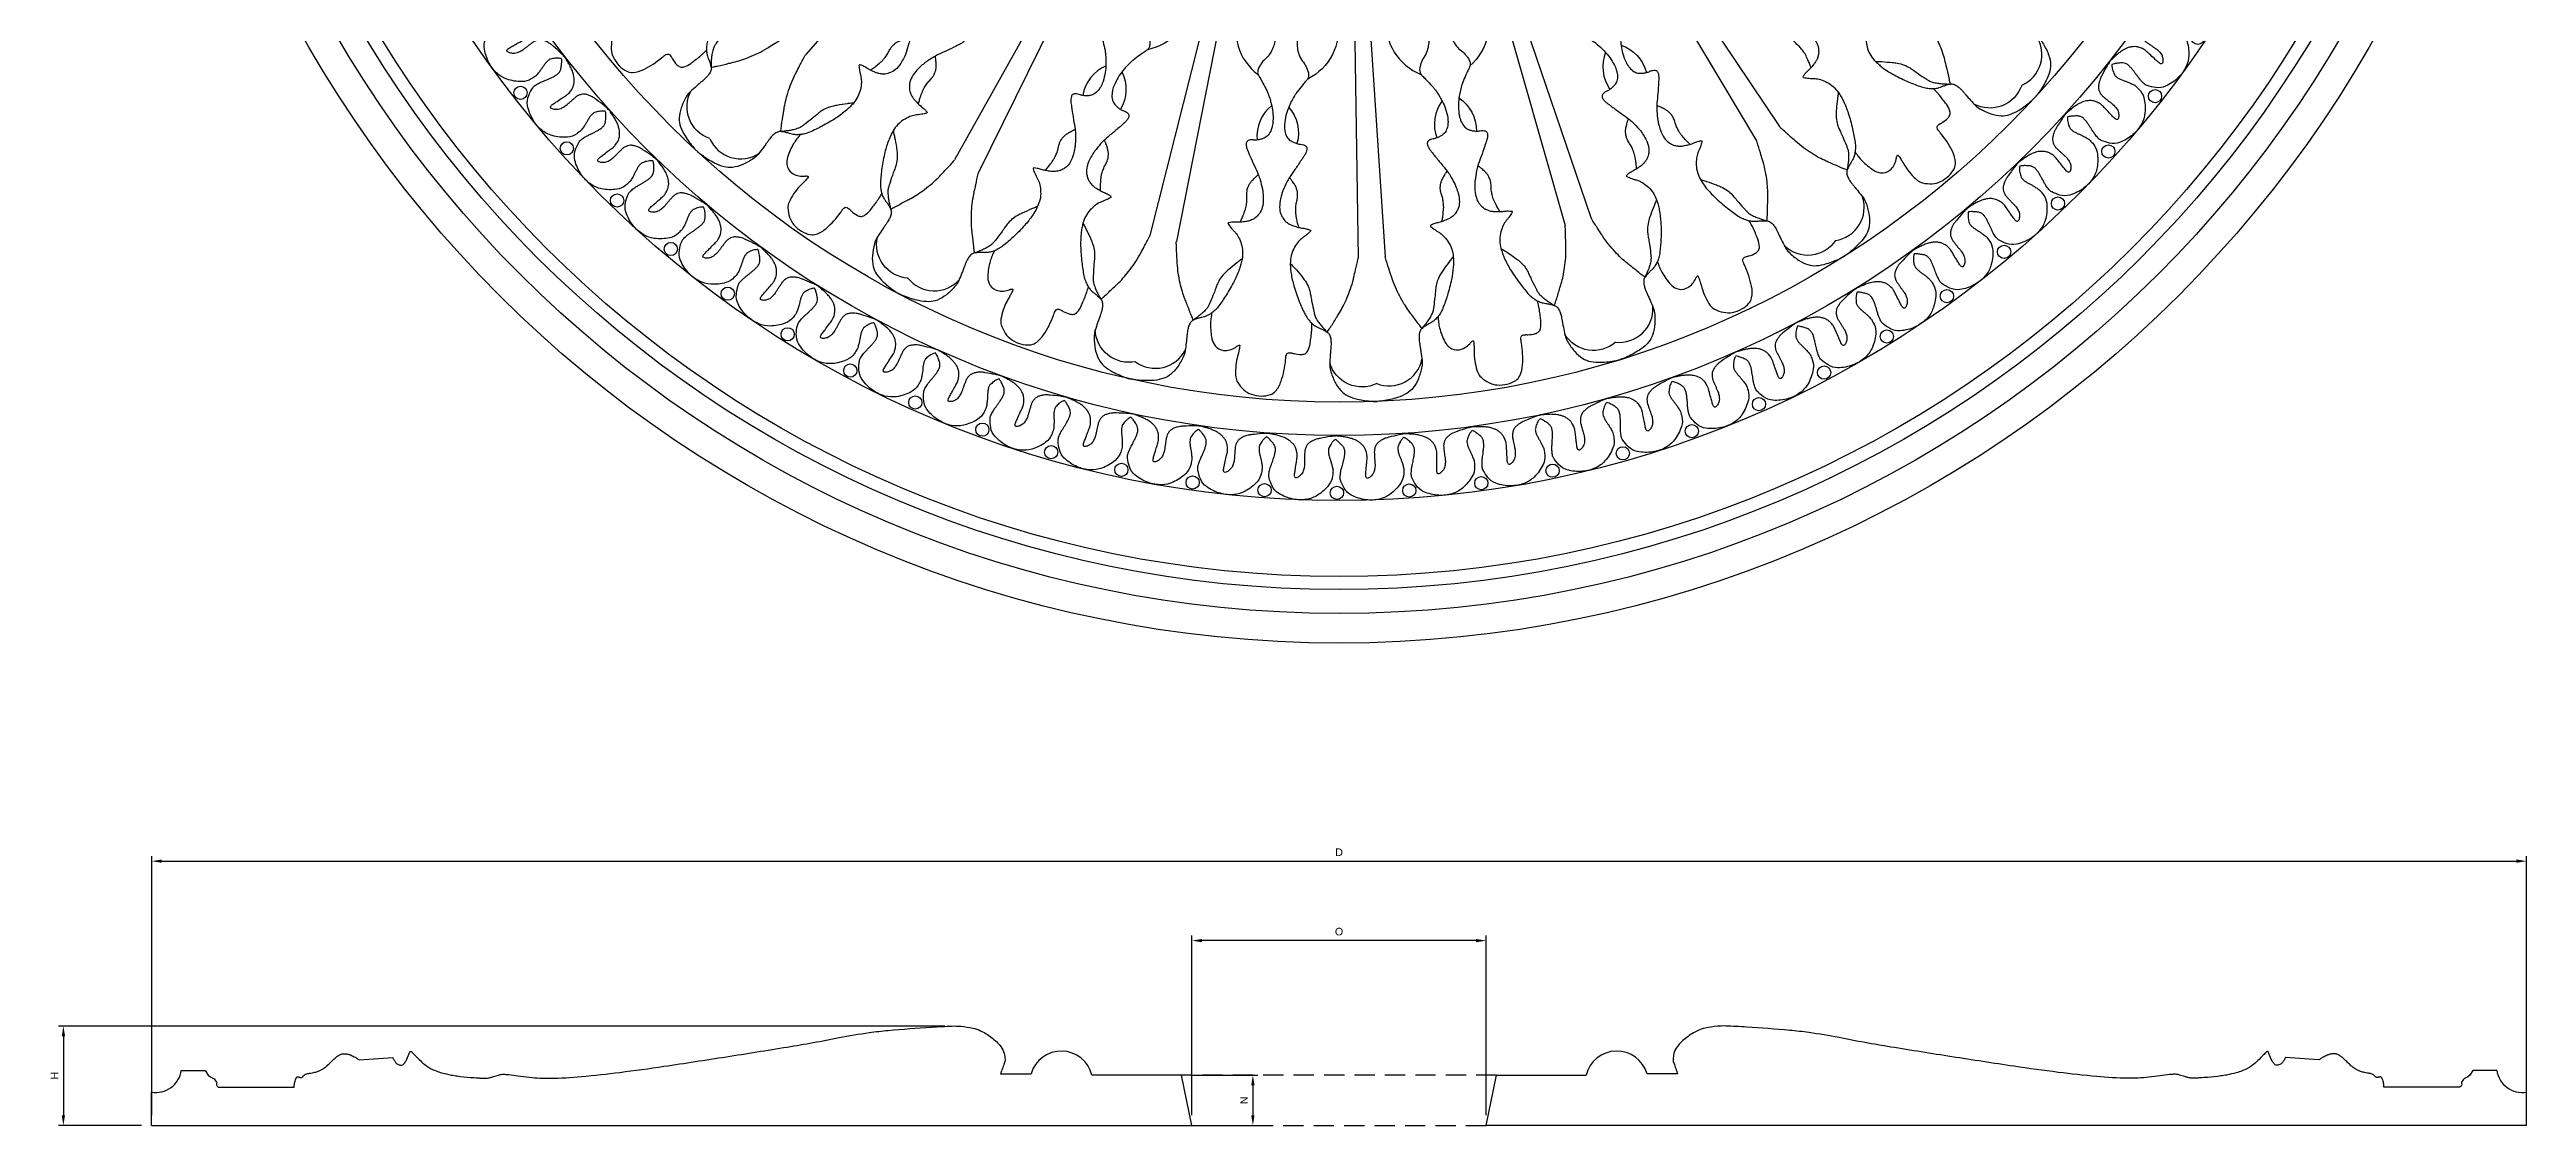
# Model space of a CAD drawing. Header units: millimetres. Extents: x 96 to 279, y 61 to 183.
# Drawn here: x 218.63 to 249.15, y 146.1 to 159.37 of the extents above; entities that cross this region are included whole.
import ezdxf

# ---------------------------------------------------------------- set-up
doc = ezdxf.new("R2010")
doc.units = ezdxf.units.MM
doc.linetypes.add('HIDDEN', pattern=[0.375, 0.25, -0.125])
doc.layers.add('DIMENSIONS', color=4, linetype='Continuous')
doc.layers.add('PART', color=7, linetype='Continuous')
doc.styles.get("Standard").update_dxf_attribs({"font": 'arial.ttf'})
doc.dimstyles.new('BALMER1', dxfattribs={"dimscale": 0, "dimtxt": 0.09375, "dimasz": 0.125, "dimexe": 0.0625, "dimexo": 0.125, "dimgap": 0.0625, "dimtad": 1, "dimdec": 4, "dimlfac": -1, "dimzin": 3, "dimdsep": 46, "dimlunit": 4, "dimtxsty": 'Standard', "dimcen": 0.0625, "dimdle": 0.0625, "dimclrd": 256, "dimclre": 256, "dimclrt": 256, "dimadec": 0, "dimazin": 0, "dimtfac": 0.75, "dimtdec": 4, "dimtix": 1, "dimtmove": 2, "dimatfit": 3, "dimfxl": 1, "dimtolj": 1, "dimtzin": 3, "dimarcsym": 0})

# ---------------------------------------------------------------- blocks, each defined once
blk = doc.blocks.new('*D150')
at = {"layer": 'Defpoints', "color": 0, "transparency": 16777216}
for p in [(232.581, 146.722), (232.709, 146.102), (233.459, 146.102)]:
    blk.add_point(p, dxfattribs=at)
at = {"layer": 'DIMENSIONS', "lineweight": -2, "transparency": 16777216}
for p, q in [((232.706, 146.722), (233.522, 146.722)), ((233.459, 146.597), (233.459, 146.227)), ((232.834, 146.102), (233.522, 146.102))]:
    blk.add_line(p, q, dxfattribs=at)
at = {"layer": 'DIMENSIONS', "transparency": 16777216}
for points in [[(233.439, 146.597), (233.48, 146.597), (233.459, 146.722)], [(233.439, 146.227), (233.48, 146.227), (233.459, 146.102)]]:
    blk.add_solid(points, dxfattribs=at)
at = {"layer": 'DIMENSIONS', "transparency": 16777216, "insert": (233.35, 146.412), "char_height": 0.0938, "attachment_point": 5, "rotation": 90}
blk.add_mtext('\\A1;N', dxfattribs=at)
blk = doc.blocks.new('*D151')
at = {"layer": 'Defpoints', "color": 0, "transparency": 16777216}
for p in [(232.709, 148.381), (232.709, 146.102), (236.334, 146.102)]:
    blk.add_point(p, dxfattribs=at)
at = {"layer": 'DIMENSIONS', "lineweight": -2, "transparency": 16777216}
for p, q in [((232.709, 146.227), (232.709, 148.444)), ((236.209, 148.381), (232.834, 148.381)), ((236.334, 146.227), (236.334, 148.444))]:
    blk.add_line(p, q, dxfattribs=at)
at = {"layer": 'DIMENSIONS', "transparency": 16777216}
for points in [[(232.834, 148.402), (232.834, 148.361), (232.709, 148.381)], [(236.209, 148.402), (236.209, 148.361), (236.334, 148.381)]]:
    blk.add_solid(points, dxfattribs=at)
at = {"layer": 'DIMENSIONS', "transparency": 16777216, "insert": (234.521, 148.492), "char_height": 0.0938, "attachment_point": 5}
blk.add_mtext('\\A1;O', dxfattribs=at)
blk = doc.blocks.new('*D153')
at = {"layer": 'Defpoints', "color": 0, "transparency": 16777216}
for p in [(249.153, 149.361), (219.89, 146.102), (249.153, 146.102)]:
    blk.add_point(p, dxfattribs=at)
at = {"layer": 'DIMENSIONS', "lineweight": -2, "transparency": 16777216}
for p, q in [((219.89, 146.227), (219.89, 149.424)), ((220.015, 149.361), (249.028, 149.361)), ((249.153, 146.227), (249.153, 149.424))]:
    blk.add_line(p, q, dxfattribs=at)
at = {"layer": 'DIMENSIONS', "transparency": 16777216}
for points in [[(220.015, 149.382), (220.015, 149.341), (219.89, 149.361)], [(249.028, 149.382), (249.028, 149.341), (249.153, 149.361)]]:
    blk.add_solid(points, dxfattribs=at)
at = {"layer": 'DIMENSIONS', "transparency": 16777216, "insert": (234.521, 149.471), "char_height": 0.0938, "attachment_point": 5}
blk.add_mtext('\\A1;D', dxfattribs=at)
blk = doc.blocks.new('*D154')
at = {"layer": 'Defpoints', "color": 0, "transparency": 16777216}
for p in [(229.79, 147.328), (218.802, 146.102), (219.89, 146.102)]:
    blk.add_point(p, dxfattribs=at)
at = {"layer": 'DIMENSIONS', "lineweight": -2, "transparency": 16777216}
for p, q in [((229.665, 147.328), (218.74, 147.328)), ((218.802, 147.203), (218.802, 146.227)), ((219.765, 146.102), (218.74, 146.102))]:
    blk.add_line(p, q, dxfattribs=at)
at = {"layer": 'DIMENSIONS', "transparency": 16777216}
for points in [[(218.782, 147.203), (218.823, 147.203), (218.802, 147.328)], [(218.782, 146.227), (218.823, 146.227), (218.802, 146.102)]]:
    blk.add_solid(points, dxfattribs=at)
at = {"layer": 'DIMENSIONS', "transparency": 16777216, "insert": (218.693, 146.715), "char_height": 0.0938, "attachment_point": 5, "rotation": 90}
blk.add_mtext('\\A1;H', dxfattribs=at)
blk = doc.blocks.new('BALMERREPEAT243VIA')
at = {"layer": 'PART'}
for points in [[(-11.929, 2.15, 0.042961), (-11.953, 2.188, 0.05692), (-11.976, 2.212, 0.028425), (-12.022, 2.248, 0.085914), (-12.039, 2.255, 0.048136), (-12.075, 2.261, 0.041697), (-12.117, 2.26, 0.011808), (-12.157, 2.255, -0.0124), (-12.194, 2.25, -0.011269), (-12.236, 2.246, -0.009043), (-12.288, 2.244, -0.061789), (-12.302, 2.245, -0.013702), (-12.364, 2.261, -0.139447), (-12.467, 2.325, -0.088085), (-12.568, 2.485, -0.102219), (-12.595, 2.628, -0.089871), (-12.562, 2.79, -0.089071), (-12.462, 2.953, -0.141257), (-12.358, 3.017, -0.047305), (-12.252, 3.037, -0.11059), (-12.206, 3.031, -0.00979), (-12.151, 3.009, -0.030078), (-12.134, 3.001, -0.001646), (-12.095, 2.979, 0.002199), (-12.066, 2.962, 0.001447), (-12.034, 2.945, 0.001249), (-11.997, 2.925, 0.0342), (-11.978, 2.916, 0.018148), (-11.939, 2.902, 0.076668), (-11.898, 2.897, 0.087025), (-11.862, 2.904, 0.037008), (-11.841, 2.914, 0.015841), (-11.794, 2.942, 0.023995), (-11.775, 2.955, 0.016656), (-11.75, 2.976)], [(-11.889, 2.126, 0.00619), (-11.884, 2.179, 0.013212), (-11.883, 2.204, 0.006583), (-11.883, 2.331, 0.018727), (-11.885, 2.376, 0.038521), (-11.891, 2.409, 0.028779), (-11.904, 2.451, 0.062616), (-11.923, 2.489, 0.075982), (-11.948, 2.515, 0.053036), (-11.984, 2.537, 0.062586), (-12.017, 2.549, 0.000956), (-12.058, 2.557, 0.001104), (-12.094, 2.564, 0.001569), (-12.132, 2.571, -0.001569), (-12.171, 2.578, -0.044072), (-12.198, 2.586, -0.02448), (-12.243, 2.606, -0.085041), (-12.269, 2.625, -0.05869), (-12.297, 2.662, -0.106776), (-12.311, 2.706, -0.342525), (-12.303, 2.72, -0.075955), (-12.287, 2.723, -0.088782), (-12.272, 2.721, -0.00321), (-12.248, 2.714, -0.001574), (-12.198, 2.697, -0.004797), (-12.122, 2.671, 0.006428), (-12.065, 2.652, 0.062023), (-12.027, 2.645, 0.044413), (-11.972, 2.646, 0.048746), (-11.933, 2.654, 0.051053), (-11.898, 2.669, 0.036135), (-11.862, 2.693, 0.043589), (-11.836, 2.717, 0.021703), (-11.807, 2.752, 0.031448), (-11.789, 2.778, 0.011367), (-11.765, 2.822, 0.020184), (-11.752, 2.848, 0.003208), (-11.744, 2.868, 0.001246), (-11.723, 2.92, 0.005528), (-11.72, 2.928, 0.001985), (-11.711, 2.95)]]:
    blk.add_lwpolyline(points, format="xyb", dxfattribs=at)
blk.add_circle((-12.581, 2.245), 0.0815, dxfattribs=at)
blk = doc.blocks.new('BALMERREPEAT243VIB')
at = {"layer": 'PART'}
for p, q in [((-6.799, 1.435), (-9.678, 2.005)), ((-4.138, 0.563), (-6.758, 0.873))]:
    blk.add_line(p, q, dxfattribs=at)
for points in [[(-6.758, 0.873, 0.149896), (-6.776, 0.87, -0.044999), (-6.833, 0.848, -0.007403), (-6.977, 0.81, -0.013188), (-7.06, 0.791, -0.047127), (-7.132, 0.784, -0.041293), (-7.215, 0.79, -0.055947), (-7.284, 0.81, -0.047701), (-7.359, 0.848, -0.071959), (-7.428, 0.908, 0.076815), (-7.493, 0.964, 0.021659), (-7.533, 0.987, 0.039458), (-7.557, 0.997, 0.073221), (-7.597, 1.003, 0.122724), (-7.621, 0.998, 0.017109), (-7.654, 0.979, -0.01161), (-7.703, 0.952, -0.001658), (-7.795, 0.903, -0.006623), (-7.818, 0.891, -0.026163), (-7.856, 0.875, -0.013921), (-7.931, 0.849, -0.012952), (-7.954, 0.843, -0.005585), (-8.007, 0.83, -0.041698), (-8.111, 0.815, -0.039238), (-8.224, 0.817, -0.033241), (-8.257, 0.823, -0.024683), (-8.3, 0.835, -0.090943), (-8.368, 0.874, -0.115287), (-8.405, 0.923, -0.041353), (-8.42, 0.965, -0.038992), (-8.428, 1.011, -0.055453), (-8.428, 1.056, 0.071097), (-8.428, 1.092, 0.06527), (-8.436, 1.12, 0.109491), (-8.447, 1.134, 0.092541), (-8.459, 1.141, 0.08118), (-8.476, 1.144, 0.0552), (-8.512, 1.141, 0.047261), (-8.552, 1.129, 0.002171), (-8.584, 1.115, 0.001733), (-8.624, 1.098, 0.009082), (-8.747, 1.043, -0.010472), (-8.855, 0.995, -0.031411), (-8.918, 0.973, -0.017767), (-9.032, 0.945, -0.028173), (-9.08, 0.938, -0.017622), (-9.156, 0.934, -0.070429), (-9.261, 0.947, -0.090495), (-9.335, 0.982, -0.036644), (-9.37, 1.012, -0.053403), (-9.391, 1.036, -0.033093), (-9.414, 1.077, -0.048479), (-9.425, 1.106, -0.028367), (-9.434, 1.15, -0.019986), (-9.441, 1.214, -0.031311), (-9.441, 1.269, 0.03119), (-9.442, 1.323, 0.044197), (-9.448, 1.362, 0.214933), (-9.453, 1.368, 0.268163), (-9.462, 1.368, 0.033722), (-9.514, 1.329, 0.02078), (-9.544, 1.302, -0.022394), (-9.572, 1.276, -0.055071), (-9.629, 1.238, -0.043968), (-9.71, 1.205, -0.062081), (-9.8, 1.189, -0.058869), (-9.896, 1.195, -0.019259), (-9.958, 1.209, -0.019708), (-10.017, 1.227, -0.031619), (-10.162, 1.289, -0.024855), (-10.337, 1.388, -0.018036), (-10.475, 1.482, -0.044857), (-10.525, 1.527, -0.012474), (-10.545, 1.549, -0.017973), (-10.559, 1.566, -0.036571), (-10.589, 1.614, -0.044094), (-10.607, 1.658, -0.023541), (-10.616, 1.691, 0.017713), (-10.627, 1.734, 0.014532), (-10.638, 1.768, 0.017469), (-10.649, 1.795, 0.119766), (-10.673, 1.826, 0.090701), (-10.719, 1.851, 0.02014), (-10.765, 1.864, 0.032049), (-10.794, 1.869, 0.003041), (-10.828, 1.873, -0.002311), (-10.872, 1.877, -0.00478), (-10.927, 1.883, -0.002642), (-11.027, 1.896, -0.079697), (-11.106, 1.92, -0.043415), (-11.236, 1.998, -0.07614), (-11.328, 2.089, -0.09324), (-11.375, 2.184, -0.055891), (-11.394, 2.309, -0.038375), (-11.388, 2.492, -0.014666), (-11.385, 2.518, -0.009349), (-11.377, 2.557)], [(-10.649, 1.795, -0.001688), (-10.596, 1.818, -0.004983), (-10.577, 1.826, -0.001093), (-10.439, 1.88, -0.003012), (-10.388, 1.9, -0.018115), (-10.298, 1.931, -0.016218), (-10.194, 1.958, -0.020446), (-10.073, 1.981, -0.019899), (-9.947, 1.994, -0.001741), (-9.924, 1.995, -0.000422), (-9.832, 2, -0.006517), (-9.694, 2.006, -0.056316), (-9.678, 2.005)], [(-9.896, 1.195, 0.005582), (-9.927, 1.238, 0.011781), (-9.942, 1.258, 0.007189), (-10.024, 1.358, 0.016104), (-10.063, 1.401, 0.048294), (-10.134, 1.462, 0.057494), (-10.203, 1.499, 0.009118), (-10.255, 1.519, -0.007307), (-10.32, 1.543, -0.004498), (-10.428, 1.587, -0.013041), (-10.464, 1.603, -0.056448), (-10.503, 1.627, -0.040486), (-10.55, 1.671, -0.00739), (-10.586, 1.711, -0.016505), (-10.601, 1.73, -0.001057), (-10.631, 1.77, -0.00189), (-10.647, 1.792, -0.001158), (-10.648, 1.793, -0.000126), (-10.649, 1.795)], [(-9.436, 1.216, 0.009074), (-9.39, 1.194, 0.016369), (-9.365, 1.183, 0.003587), (-9.294, 1.157, 0.015293), (-9.277, 1.151, 0.030701), (-9.243, 1.144, 0.017695), (-9.184, 1.136, 0.045506), (-9.129, 1.136, -0.046583), (-9.075, 1.136, -0.026444), (-9.04, 1.131, -0.033338), (-9.014, 1.123, -0.046625), (-8.979, 1.107, -0.045693), (-8.946, 1.085, -0.0104), (-8.928, 1.069, -0.004615), (-8.889, 1.032, -0.013325), (-8.877, 1.019, -0.007012), (-8.855, 0.995)]]:
    blk.add_lwpolyline(points, format="xyb", dxfattribs=at)
for centre, radius, start, end in [((-10.829, 2.263), 0.414, 143.5448, 242.9821), ((-7.076, 0.593), 0.679, 69.843, 143.43), ((-8.384, 0.527), 0.486, 38.3761, 95.2037)]:
    blk.add_arc(centre, radius, start, end, dxfattribs=at)
blk = doc.blocks.new('BALMERREPEAT243VIC')
at = {"layer": 'PART'}
for points in [[(-10.559, 1.566, 0.028651), (-10.629, 1.579, 0.02945), (-10.698, 1.584, 0.05526), (-10.881, 1.566, 0.111126), (-10.965, 1.527, 0.213699), (-11.022, 1.423, 0.164694), (-10.985, 1.277, 0.023089), (-10.972, 1.259, -0.05531), (-10.967, 1.251, -0.049224), (-10.959, 1.23, -0.247914), (-10.96, 1.225, -0.245974), (-10.967, 1.223, -0.026176), (-11.029, 1.233, -0.011675), (-11.068, 1.243, 0.00864), (-11.12, 1.256, 0.040975), (-11.235, 1.274, 0.04079), (-11.352, 1.272, 0.116786), (-11.419, 1.249, 0.071362), (-11.508, 1.174, 0.095706), (-11.563, 1.081, 0.082917), (-11.585, 0.958, 0.08583), (-11.568, 0.846, 0.131032), (-11.526, 0.784, 0.10156), (-11.403, 0.714, 0.053196), (-11.141, 0.658, 0.011966), (-11.107, 0.655, -0.031912), (-11.094, 0.654, -0.087636), (-11.066, 0.643, -0.160337), (-11.055, 0.631, -0.097515), (-11.051, 0.614, -0.056851), (-11.054, 0.585, -0.018233), (-11.057, 0.573, 0.01102), (-11.062, 0.555, 0.060083), (-11.073, 0.466, 0.114167), (-11.063, 0.42, 0.162841), (-11.029, 0.386, 0.08075), (-10.94, 0.357, 0.006532), (-10.877, 0.348, 0.005393), (-10.801, 0.339, 0.012624), (-10.757, 0.336, 0.008001), (-10.688, 0.334)], [(-4.104, 0.744, -0.057695), (-4.149, 0.75, -0.077312), (-4.18, 0.763, -0.09258), (-4.246, 0.823, -0.134692), (-4.269, 0.881, -0.03574), (-4.271, 0.933, -0.043373), (-4.266, 0.976, -0.025706), (-4.259, 1.002, -0.021263), (-4.248, 1.034, -0.134884), (-4.213, 1.079, -0.081147), (-4.13, 1.122, -0.105291), (-4.082, 1.127, -0.078886), (-4.02, 1.111)]]:
    blk.add_lwpolyline(points, format="xyb", dxfattribs=at)
for points in [[(-6.452, 1.446), (-6.509, 1.396), (-6.586, 1.38), (-6.662, 1.391), (-6.734, 1.423), (-6.829, 1.475), (-6.92, 1.537), (-6.895, 1.585), (-6.802, 1.591), (-6.662, 1.6), (-6.584, 1.59), (-6.515, 1.555), (-6.459, 1.502), (-6.448, 1.457)], [(-6.065, 1.348), (-6.104, 1.283), (-6.173, 1.249), (-6.25, 1.255), (-6.324, 1.281), (-6.48, 1.348), (-6.485, 1.393), (-6.469, 1.419), (-6.398, 1.407), (-6.33, 1.368), (-6.256, 1.371), (-6.302, 1.425), (-6.38, 1.43), (-6.444, 1.464), (-6.446, 1.495), (-6.424, 1.535), (-6.349, 1.547), (-6.272, 1.533), (-6.196, 1.514), (-6.125, 1.481), (-6.077, 1.421), (-6.064, 1.361)]]:
    blk.add_lwpolyline(points, close=True, dxfattribs=at)
for points in [[(-5.612, 1.229, -0.092451), (-5.627, 1.202, -0.058747), (-5.661, 1.17, -0.060345), (-5.696, 1.15, -0.063819), (-5.733, 1.14, -0.043974), (-5.78, 1.137, -0.066667), (-5.81, 1.142, -0.027087), (-5.844, 1.155, 0.023539), (-5.883, 1.17, 0.011871), (-5.931, 1.184, 0.009991), (-5.988, 1.198, 0.09952), (-6.025, 1.199, -0.088182), (-6.067, 1.2, -0.141136), (-6.099, 1.216, -0.168394), (-6.113, 1.242, -0.195613), (-6.107, 1.269, -0.099951), (-6.069, 1.305, -0.065714), (-6.022, 1.326, -0.127981), (-5.996, 1.327, -0.100807), (-5.965, 1.314, 0.078791), (-5.926, 1.295, 0.035298), (-5.864, 1.28, 0.157592), (-5.85, 1.283, 0.467897), (-5.846, 1.298, 0.105513), (-5.889, 1.335, 0.068067), (-5.921, 1.347, -0.053122), (-5.963, 1.362, -0.031397), (-5.999, 1.382, -0.036536), (-6.028, 1.403, -0.173972), (-6.054, 1.451, -0.334729), (-6.04, 1.478, -0.143171), (-6.012, 1.483, -0.085052), (-5.966, 1.469, -0.057747), (-5.928, 1.444, 0.081635), (-5.9, 1.428, 0.019196), (-5.857, 1.413, 0.025729), (-5.825, 1.405, 0.030885), (-5.791, 1.401, -0.024617), (-5.747, 1.396, -0.033373), (-5.709, 1.387, -0.03456), (-5.673, 1.374, -0.103867), (-5.647, 1.354, -0.074401), (-5.622, 1.316, -0.061611), (-5.608, 1.27, -0.101644), (-5.609, 1.24, -0.012311), (-5.61, 1.234, -0.013556)], [(-5.141, 1.137, -0.105763), (-5.152, 1.111, -0.061654), (-5.184, 1.074, -0.072552), (-5.22, 1.05, -0.087762), (-5.254, 1.041, -0.042266), (-5.296, 1.041, -0.050665), (-5.331, 1.047, -0.027064), (-5.37, 1.061, 0.030689), (-5.405, 1.072, 0.014742), (-5.446, 1.083, 0.017911), (-5.481, 1.089, 0.062135), (-5.51, 1.089, -0.035765), (-5.559, 1.087, -0.055558), (-5.602, 1.093, -0.07403), (-5.632, 1.106, -0.319092), (-5.645, 1.136, -0.200979), (-5.616, 1.177, -0.081102), (-5.577, 1.194, -0.101088), (-5.542, 1.195, -0.009777), (-5.509, 1.189, -0.007514), (-5.466, 1.18, -0.034607), (-5.422, 1.166, 0.048547), (-5.391, 1.157, 0.569346), (-5.375, 1.176, 0.200565), (-5.411, 1.218, 0.084654), (-5.442, 1.227, -0.060231), (-5.486, 1.237, -0.021286), (-5.528, 1.255, -0.031038), (-5.555, 1.27, -0.173459), (-5.579, 1.301, -0.160644), (-5.579, 1.343, -0.145486), (-5.556, 1.377, -0.20489), (-5.527, 1.384, -0.016943), (-5.506, 1.381, -0.006478), (-5.451, 1.369, -0.012245), (-5.271, 1.322, -0.048569), (-5.227, 1.305, -0.078771), (-5.202, 1.286, -0.052647), (-5.172, 1.25, -0.039207), (-5.148, 1.204, -0.07717), (-5.141, 1.179, -0.016423), (-5.139, 1.157, -0.035152), (-5.139, 1.147, -0.0135), (-5.14, 1.145, -0.005177)], [(-4.667, 1.04, -0.099462), (-4.674, 1.01, -0.064103), (-4.699, 0.97, -0.085099), (-4.733, 0.941, -0.115286), (-4.764, 0.93, -0.027192), (-4.804, 0.929, -0.027999), (-4.842, 0.932, -0.016415), (-4.891, 0.941, 0.028065), (-4.919, 0.945, 0.016309), (-4.943, 0.946, -0.007108), (-4.997, 0.948, -0.019667), (-5.064, 0.954, -0.023413), (-5.12, 0.964, -0.159564), (-5.15, 0.982, -0.126279), (-5.17, 1.021, -0.158963), (-5.165, 1.061, -0.191041), (-5.141, 1.085, -0.084519), (-5.103, 1.094, -0.084157), (-5.064, 1.089, -0.031487), (-5.03, 1.077, 0.027616), (-4.991, 1.063, 0.032105), (-4.945, 1.052, 0.051665), (-4.916, 1.051, 0.325372), (-4.882, 1.077, 0.383842), (-4.899, 1.112, 0.027908), (-4.925, 1.12, 0.015186), (-4.974, 1.132, 0.018255), (-5.019, 1.139, -0.026293), (-5.051, 1.145, -0.113563), (-5.075, 1.157, -0.058828), (-5.11, 1.194, -0.120139), (-5.131, 1.242, -0.249354), (-5.123, 1.268, -0.104474), (-5.099, 1.282, -0.058274), (-5.052, 1.293, -0.022744), (-5.021, 1.295, -0.015051), (-4.974, 1.295, -0.081058), (-4.856, 1.271, -0.086355), (-4.759, 1.214, -0.065962), (-4.694, 1.143, -0.105693), (-4.671, 1.087, -0.006027), (-4.667, 1.062, -0.027802), (-4.666, 1.057, -0.013959), (-4.666, 1.051, -0.00616)], [(-4.266, 0.976, -0.069779), (-4.275, 0.951, -0.036052), (-4.301, 0.907, -0.136348), (-4.361, 0.858, -0.132407), (-4.439, 0.846, -0.007776), (-4.489, 0.853, -0.014451), (-4.516, 0.858, -0.004394), (-4.547, 0.864, -0.003042), (-4.592, 0.875, -0.037361), (-4.632, 0.887, -0.04354), (-4.664, 0.904, -0.258308), (-4.678, 0.929, -0.162037), (-4.664, 0.972, -0.119398), (-4.64, 0.992, -0.086687), (-4.597, 1.005, -0.194451), (-4.557, 0.993, 0.231483), (-4.522, 0.986, 0.145334), (-4.478, 1.012, 0.426886), (-4.479, 1.032, 0.090425), (-4.498, 1.043, 0.03576), (-4.549, 1.057, 0.070721), (-4.592, 1.059, -0.091207), (-4.626, 1.062, -0.167271), (-4.651, 1.08, -0.110642), (-4.67, 1.123, -0.130086), (-4.667, 1.17, -0.194644), (-4.646, 1.194, -0.075416), (-4.608, 1.207, -0.082535), (-4.572, 1.207, -0.014197), (-4.532, 1.2, 0.01536), (-4.495, 1.193, 0.017683), (-4.461, 1.189, -0.013893), (-4.417, 1.185, -0.106258), (-4.339, 1.157, -0.124339), (-4.29, 1.106, -0.045991), (-4.271, 1.063, -0.069398), (-4.265, 1.032, -0.012368), (-4.264, 0.997, -0.039882), (-4.264, 0.986, -0.007585), (-4.265, 0.983, -0.002654)]]:
    blk.add_lwpolyline(points, format="xyb", close=True, dxfattribs=at)
at = {"layer": 'PART', "xscale": -1, "rotation": 154.6584510174953}
blk.add_blockref('BALMERREPEAT243VIB', (0, 0), dxfattribs=at)
at = {"layer": 'PART'}
blk.add_blockref('BALMERREPEAT243VIB', (0, 0), dxfattribs=at)

msp = doc.modelspace()

# ---------------------------------------------------------------- linework, layer by layer
for p, q in [((222.44807, 146.90994), (222.85995, 146.94165)), ((246.59459, 146.90994), (246.18271, 146.94165)), ((219.88989, 146.10171), (219.88989, 146.51183)), ((220.25502, 146.78139), (220.54941, 146.78139)), ((220.71053, 146.57351), (221.64598, 146.57351)), ((230.35019, 146.7382), (230.72681, 146.7382)), ((232.58102, 146.72202), (231.47681, 146.72202)), ((232.70883, 146.10171), (232.58102, 146.72202)), ((236.33383, 146.10171), (236.46164, 146.72202)), ((236.46164, 146.72202), (237.56585, 146.72202)), ((238.69247, 146.7382), (238.31585, 146.7382)), ((248.33213, 146.57351), (247.39668, 146.57351)), ((248.78764, 146.78139), (248.49325, 146.78139)), ((249.15277, 146.10171), (249.15277, 146.51183)), ((219.88989, 146.10171), (232.70883, 146.10171)), ((249.15277, 146.10171), (236.33383, 146.10171)), ((236.33383, 146.10171), (236.33383, 146.10171))]:
    msp.add_line(p, q)
at = {"linetype": 'HIDDEN'}
for p, q in [((236.46164, 146.72202), (232.58102, 146.72202)), ((232.70883, 146.10171), (236.33383, 146.10171))]:
    msp.add_line(p, q, dxfattribs=at)
at = {"flags": 128}
for points in [[(222.85995, 146.94165, 0.01678266), (222.86712, 146.92457, 0.02286482), (222.87335, 146.91249, 0.01063465), (222.88015, 146.90125, 0.0074228), (222.89046, 146.88549, 0.11470522), (222.9222, 146.85606, 0.13036058), (222.95914, 146.84622, 0.10335149), (222.98507, 146.85162, 0.12640893), (223.00224, 146.86501, 0.04652435), (223.02445, 146.90013, 0.02241962), (223.06002, 146.97853, 0.02366286), (223.06845, 147.00281, -0.06923355), (223.07208, 147.01085, -0.11992281), (223.07642, 147.01505, -0.15754357), (223.08094, 147.01605, -0.10127888), (223.08668, 147.0143, -0.06927418), (223.09369, 147.00911, -0.0104655), (223.10332, 146.99927, 0.00510967), (223.12283, 146.97892, 0.00595116), (223.16999, 146.93183, 0.00457928), (223.23255, 146.87195, 0.06954125), (223.32535, 146.80632, 0.05265772), (223.46494, 146.75195, 0.01509351), (223.58111, 146.72401, 0.02365715), (223.65641, 146.71197, 0.00457499), (223.81721, 146.69549, 0.00778816), (223.91189, 146.68815, 0.00208934), (223.95883, 146.68544, 0.00562744), (223.97627, 146.68471, 0.02452941), (224.01064, 146.68533, 0.02860424), (224.03989, 146.68899, 0.01507573), (224.06282, 146.69391, 0.00867236), (224.10222, 146.70436, 0.01422437), (224.13305, 146.71407, -0.01501582), (224.16387, 146.72377, -0.02800831), (224.20213, 146.73228, -0.04562967), (224.22615, 146.73401, -0.01513562), (224.23804, 146.73342, -0.00347071), (224.28972, 146.72892, -0.01475027), (224.40331, 146.71483, 0.01172828), (224.54604, 146.69626, 0.03006149), (224.80186, 146.68452, 0.02001249), (225.18579, 146.70539, 0.00727515), (225.6592, 146.75712, 0.00631246), (226.20298, 146.83155, 0.00166923), (226.97137, 146.94925, 0.00170585), (227.72248, 147.06949, 0.00840931), (228.36008, 147.18484, -0.01444794), (228.73203, 147.2475, -0.01261048), (228.96679, 147.27409, -0.0055963), (229.49756, 147.3147, -0.00324458), (229.62909, 147.32243, -0.00339734), (229.75478, 147.32814, -0.03432178), (229.85965, 147.325, -0.02379586), (230.00926, 147.30297, -0.0679839), (230.10381, 147.27063, -0.04316371), (230.2375, 147.18837, -0.06659269), (230.35193, 147.07723, -0.10823598), (230.39504, 146.98827, -0.03792298), (230.40628, 146.91858, -0.1019314), (230.40313, 146.89228, -0.00505253), (230.38471, 146.83889, 0.00399748), (230.36128, 146.77147, 0.00119447), (230.35739, 146.7599, 0.0006373), (230.35019, 146.7382)], [(246.18271, 146.94165, -0.01678266), (246.17555, 146.92457, -0.02286482), (246.16931, 146.91249, -0.01063465), (246.16251, 146.90125, -0.0074228), (246.1522, 146.88549, -0.11470522), (246.12046, 146.85606, -0.13036058), (246.08352, 146.84622, -0.10335149), (246.05759, 146.85162, -0.12640893), (246.04043, 146.86501, -0.04652435), (246.01822, 146.90013, -0.02241962), (245.98264, 146.97853, -0.02366286), (245.97422, 147.00281, 0.06923355), (245.97058, 147.01085, 0.11992281), (245.96625, 147.01505, 0.15754357), (245.96172, 147.01605, 0.10127888), (245.95598, 147.0143, 0.06927418), (245.94897, 147.00911, 0.0104655), (245.93934, 146.99927, -0.00510967), (245.91983, 146.97892, -0.00595116), (245.87267, 146.93183, -0.00457928), (245.81012, 146.87195, -0.06954125), (245.71731, 146.80632, -0.05265772), (245.57772, 146.75195, -0.01509351), (245.46155, 146.72401, -0.02365715), (245.38626, 146.71197, -0.00457499), (245.22545, 146.69549, -0.00778816), (245.13077, 146.68815, -0.00208934), (245.08383, 146.68544, -0.00562744), (245.06639, 146.68471, -0.02452941), (245.03203, 146.68533, -0.02860424), (245.00277, 146.68899, -0.01507573), (244.97985, 146.69391, -0.00867236), (244.94045, 146.70436, -0.01422437), (244.90962, 146.71407, 0.01501582), (244.87879, 146.72377, 0.02800831), (244.84053, 146.73228, 0.04562967), (244.81651, 146.73401, 0.01513562), (244.80463, 146.73342, 0.00347071), (244.75294, 146.72892, 0.01475027), (244.63936, 146.71483, -0.01172828), (244.49663, 146.69626, -0.03006149), (244.2408, 146.68452, -0.02001249), (243.85687, 146.70539, -0.00727515), (243.38347, 146.75712, -0.00631246), (242.83969, 146.83155, -0.00166923), (242.07129, 146.94925, -0.00170585), (241.32019, 147.06949, -0.00840931), (240.68258, 147.18484, 0.01444794), (240.31063, 147.2475, 0.01261048), (240.07587, 147.27409, 0.0055963), (239.5451, 147.3147, 0.00324458), (239.41358, 147.32243, 0.00339734), (239.28788, 147.32814, 0.03432178), (239.18302, 147.325, 0.02379586), (239.03341, 147.30297, 0.0679839), (238.93885, 147.27063, 0.04316371), (238.80516, 147.18837, 0.06659269), (238.69074, 147.07723, 0.10823598), (238.64762, 146.98827, 0.03792298), (238.63638, 146.91858, 0.1019314), (238.63953, 146.89228, 0.00505253), (238.65795, 146.83889, -0.00399748), (238.68138, 146.77147, -0.00119447), (238.68527, 146.7599, -0.0006373), (238.69247, 146.7382)], [(221.64598, 146.57351, -0.02417681), (221.64839, 146.60957, -0.03533776), (221.65295, 146.63389, -0.00364477), (221.66134, 146.66496, -0.02317299), (221.66292, 146.66977, -0.01927826), (221.66637, 146.6779, -0.01843239), (221.67062, 146.68611, -0.04904874), (221.67506, 146.69242, -0.05014038), (221.68053, 146.69763, -0.09004343), (221.68775, 146.70139, -0.14237287), (221.69295, 146.70148, -0.00419547), (221.69754, 146.70019, -0.00188689), (221.70771, 146.69721, -0.00326004), (221.71538, 146.69487, 0.00813474), (221.72305, 146.69254, 0.11461778), (221.72594, 146.69239, 0.02821483), (221.73726, 146.69508, 0.15357131), (221.7626, 146.71221, -0.13484205), (221.79057, 146.73266, -0.00959659), (221.81331, 146.74081, -0.03463027), (221.8198, 146.7425, -0.00016661), (221.83506, 146.74537, 0.00009143), (221.85031, 146.74825, 0.00012533), (221.88649, 146.75507, 0.00017834), (221.91191, 146.75988, 0.04710163), (221.93296, 146.76597, 0.02503798), (221.97046, 146.78298, 0.01990465), (222.00167, 146.80066, 0.02611012), (222.02413, 146.81628, 0.01126659), (222.05237, 146.83923, 0.01576161), (222.07164, 146.8567, 0.00763713), (222.09366, 146.87863, -0.00743542), (222.11568, 146.90055, -0.00534536), (222.1446, 146.92791, -0.00904059), (222.16217, 146.9436, -0.01860118), (222.17228, 146.95167, -0.01265167), (222.18785, 146.96257, -0.02444767), (222.20042, 146.97006, -0.02155794), (222.21539, 146.97719, -0.03341948), (222.22945, 146.98209, -0.03163196), (222.24485, 146.98529, -0.02727995), (222.26069, 146.98667, -0.02865875), (222.27582, 146.9863, -0.01802053), (222.29222, 146.98436, -0.01930544), (222.30736, 146.9814, -0.01649183), (222.32201, 146.97744, -0.01437725), (222.33851, 146.97186, -0.02463189), (222.34727, 146.96812, -0.00429765), (222.39612, 146.9438, -0.02681862), (222.41565, 146.93251, -0.01529951), (222.44807, 146.90994)], [(247.39668, 146.57351, 0.02417681), (247.39428, 146.60957, 0.03533776), (247.38971, 146.63389, 0.00364477), (247.38132, 146.66496, 0.02317299), (247.37974, 146.66977, 0.01927826), (247.37629, 146.6779, 0.01843239), (247.37204, 146.68611, 0.04904874), (247.3676, 146.69242, 0.05014038), (247.36213, 146.69763, 0.09004343), (247.35492, 146.70139, 0.14237287), (247.34971, 146.70148, 0.00419547), (247.34512, 146.70019, 0.00188689), (247.33495, 146.69721, 0.00326004), (247.32728, 146.69487, -0.00813474), (247.31961, 146.69254, -0.11461778), (247.31672, 146.69239, -0.02821483), (247.3054, 146.69508, -0.15357131), (247.28007, 146.71221, 0.13484205), (247.2521, 146.73266, 0.00959659), (247.22935, 146.74081, 0.03463027), (247.22286, 146.7425, 0.00016661), (247.20761, 146.74537, -0.00009143), (247.19235, 146.74825, -0.00012533), (247.15618, 146.75507, -0.00017834), (247.13075, 146.75988, -0.04710163), (247.1097, 146.76597, -0.02503798), (247.0722, 146.78298, -0.01990465), (247.04099, 146.80066, -0.02611012), (247.01854, 146.81628, -0.01126659), (246.99029, 146.83923, -0.01576161), (246.97102, 146.8567, -0.00763713), (246.949, 146.87863, 0.00743542), (246.92698, 146.90055, 0.00534536), (246.89806, 146.92791, 0.00904059), (246.8805, 146.9436, 0.01860118), (246.87039, 146.95167, 0.01265167), (246.85481, 146.96257, 0.02444767), (246.84225, 146.97006, 0.02155794), (246.82728, 146.97719, 0.03341948), (246.81322, 146.98209, 0.03163196), (246.79782, 146.98529, 0.02727995), (246.78198, 146.98667, 0.02865875), (246.76685, 146.9863, 0.01802053), (246.75044, 146.98436, 0.01930544), (246.73531, 146.9814, 0.01649183), (246.72065, 146.97744, 0.01437725), (246.70416, 146.97186, 0.02463189), (246.6954, 146.96812, 0.00429765), (246.64654, 146.9438, 0.02681862), (246.62701, 146.93251, 0.01529951), (246.59459, 146.90994)]]:
    msp.add_lwpolyline(points, format="xyb", dxfattribs=at)
for points in [[(220.54941, 146.78139), (220.58756, 146.72383), (220.61324, 146.70091), (220.64452, 146.68525), (220.65841, 146.67598), (220.66938, 146.66355), (220.69026, 146.63453), (220.69229, 146.62675), (220.69026, 146.6184), (220.68795, 146.60203), (220.69636, 146.58732), (220.71053, 146.57351)], [(248.49325, 146.78139), (248.45511, 146.72383), (248.42942, 146.70091), (248.39815, 146.68525), (248.38425, 146.67598), (248.37328, 146.66355), (248.3524, 146.63453), (248.35037, 146.62675), (248.35241, 146.6184), (248.35472, 146.60203), (248.3463, 146.58732), (248.33213, 146.57351)]]:
    msp.add_lwpolyline(points, dxfattribs=at)
for radius in [14.63144, 14.26631, 13.97192, 13.8108, 12.87535, 12.07326, 11.66138]:
    msp.add_circle((234.52133, 166.68139), radius)
for centre, radius, start, end in [((231.09968, 146.6313), 0.38789, 13.524992, 164.003872), ((237.94298, 146.6313), 0.38789, 15.996128, 166.475008), ((219.93877, 146.82769), 0.31963, 261.203877, 351.670511), ((249.10389, 146.82769), 0.31963, 188.329489, 278.796123)]:
    msp.add_arc(centre, radius, start, end)

# ---------------------------------------------------------------- block references
for name, rotation in [('BALMERREPEAT243VIC', 45), ('BALMERREPEAT243VIC', 59.99999999999999), ('BALMERREPEAT243VIC', 150), ('BALMERREPEAT243VIC', 135), ('BALMERREPEAT243VIC', 74.99999999999999), ('BALMERREPEAT243VIC', 120), ('BALMERREPEAT243VIC', 89.99999999999999), ('BALMERREPEAT243VIC', 105), ('BALMERREPEAT243VIA', 48), ('BALMERREPEAT243VIA', 156.0000000000001), ('BALMERREPEAT243VIA', 52.00000000000001), ('BALMERREPEAT243VIA', 152.0000000000001), ('BALMERREPEAT243VIA', 56), ('BALMERREPEAT243VIA', 148.0000000000001), ('BALMERREPEAT243VIA', 59.99999999999999), ('BALMERREPEAT243VIA', 144.0000000000001), ('BALMERREPEAT243VIA', 140.0000000000001), ('BALMERREPEAT243VIA', 64), ('BALMERREPEAT243VIA', 68), ('BALMERREPEAT243VIA', 136.0000000000001), ('BALMERREPEAT243VIA', 72.00000000000001), ('BALMERREPEAT243VIA', 132.0000000000001), ('BALMERREPEAT243VIA', 76.00000000000003), ('BALMERREPEAT243VIA', 128.0000000000001), ('BALMERREPEAT243VIA', 80.00000000000003), ('BALMERREPEAT243VIA', 124.0000000000001), ('BALMERREPEAT243VIA', 120.0000000000001), ('BALMERREPEAT243VIA', 84.00000000000003), ('BALMERREPEAT243VIA', 88.00000000000003), ('BALMERREPEAT243VIA', 116.0000000000001), ('BALMERREPEAT243VIA', 92.00000000000003), ('BALMERREPEAT243VIA', 96.00000000000004), ('BALMERREPEAT243VIA', 100), ('BALMERREPEAT243VIA', 104), ('BALMERREPEAT243VIA', 108.0000000000001), ('BALMERREPEAT243VIA', 112.0000000000001)]:
    msp.add_blockref(name, (234.52133, 166.68139), dxfattribs=dict(rotation=rotation))

# ---------------------------------------------------------------- dimensions: what is measured, and where the dimension line sits
at = {"layer": 'DIMENSIONS'}
for base, p1, p2, text, picture, middle in [((249.15277, 149.36141), (219.88989, 146.10171), (249.15277, 146.10171), 'D', '*D153', (234.52133, 149.47078)), ((232.70883, 148.38138), (236.33383, 146.10171), (232.70883, 146.10171), 'O', '*D151', (234.52133, 148.49239))]:
    dim = msp.add_linear_dim(base=base, p1=p1, p2=p2, text=text, dimstyle='BALMER1', override={"dimscale": 1}, dxfattribs=at)
    dim.commit()
    dim.dimension.update_dxf_attribs({"geometry": picture, "text_midpoint": middle})
for base, p1, p2, text, picture, middle in [((218.80237, 146.10171), (229.78993, 147.32838), (219.88989, 146.10171), 'H', '*D154', (218.693, 146.71504)), ((233.45941, 146.10171), (232.58102, 146.72202), (232.70883, 146.10171), 'N', '*D150', (233.35003, 146.41186))]:
    dim = msp.add_linear_dim(base=base, p1=p1, p2=p2, angle=90, text=text, dimstyle='BALMER1', override={"dimscale": 1}, dxfattribs=at)
    dim.commit()
    dim.dimension.update_dxf_attribs({"geometry": picture, "text_midpoint": middle})

doc.saveas('drawing.dxf')
